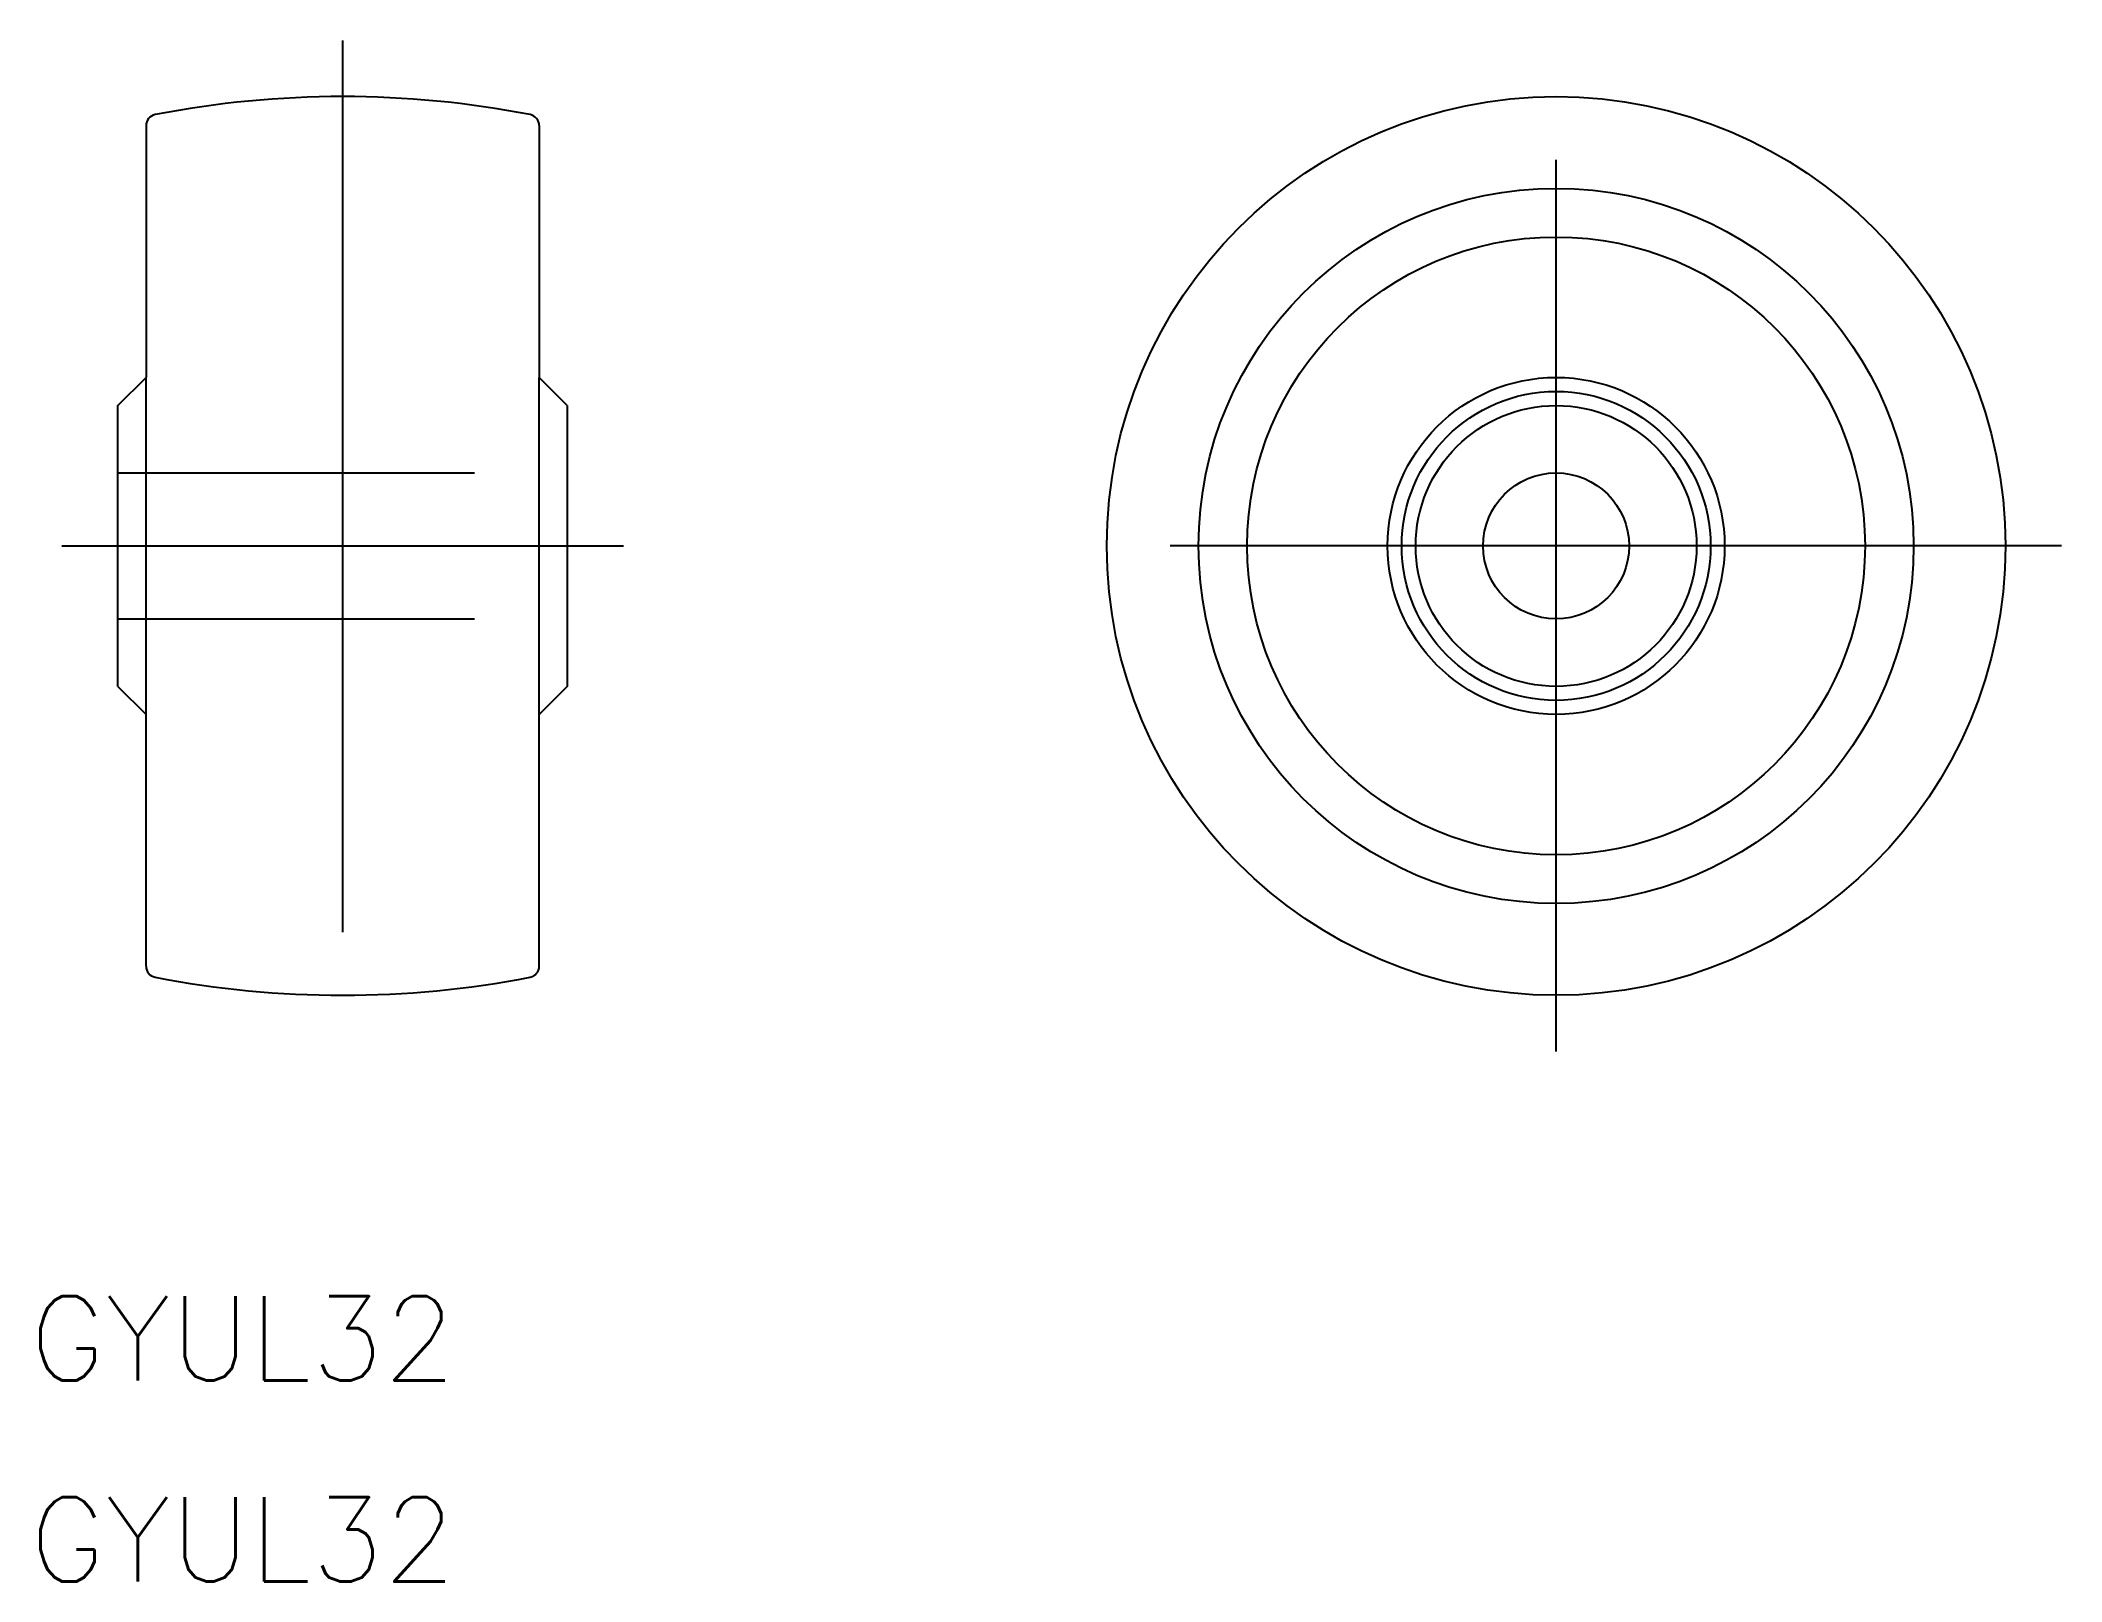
# Model space of a CAD drawing. Extents: x -54 to 18, y -36.9 to 18.
import ezdxf

# ---------------------------------------------------------------- set-up
doc = ezdxf.new("R2010")
doc.units = 0
doc.linetypes.add('CENTER', pattern=[50.8, 31.75, -6.35, 6.35, -6.35])
doc.linetypes.add('DASHED', pattern=[19.05, 12.7, -6.35])
doc.layers.get('0').update_dxf_attribs({"linetype": 'CONTINUOUS'})
doc.layers.add('CENTER', color=1, linetype='CENTER')
doc.styles.get("Standard").update_dxf_attribs({"font": 'txt.shx', "height": 3, "bigfont": 'bigfont.shx'})

msp = doc.modelspace()

# ---------------------------------------------------------------- linework, layer by layer
at = {"color": 7, "linetype": 'CONTINUOUS'}
for p, q in [((-50.214, 14.965), (-50.214, 6)), ((-36.214, 14.965), (-36.214, 6)), ((-51.214, 5), (-50.214, 6)), ((-50.214, -14.965), (-50.214, 6)), ((-36.214, -14.965), (-36.214, 6)), ((-35.214, 5), (-36.214, 6)), ((-51.214, -5), (-51.214, 5)), ((-35.214, 5), (-35.214, -5)), ((-35.214, 5), (-35.214, -5)), ((-51.214, -5), (-50.214, -6)), ((-35.214, -5), (-36.214, -6))]:
    msp.add_line(p, q, dxfattribs=at)
at = {"color": 3, "linetype": 'DASHED'}
for p, q in [((-51.214, 2.6), (-35.214, 2.6)), ((-51.214, -2.6), (-35.214, -2.6))]:
    msp.add_line(p, q, dxfattribs=at)
at = {"color": 7, "linetype": 'CONTINUOUS'}
for radius in [16, 12.732, 11, 6, 5.5, 5, 2.6]:
    msp.add_circle((0, 0), radius, dxfattribs=at)
for centre, radius, start, end in [((-43.214, -19), 35, 79.00336, 100.99664), ((-49.814, 14.965), 0.4, 100.99664, 180), ((-36.614, 14.965), 0.4, 360, 79.00336), ((-49.814, -14.965), 0.4, 180, 259.00336), ((-36.614, -14.965), 0.4, 280.99664, 0), ((-43.214, 19), 35, 259.00336, 280.99664)]:
    msp.add_arc(centre, radius, start, end, dxfattribs=at)
at = {"layer": 'CENTER', "color": 1, "linetype": 'CENTER'}
for p, q in [((-43.214, 18), (-43.214, -18)), ((0, -18), (0, 18)), ((-53.214, 0), (-33.214, 0)), ((18, 0), (-18, 0))]:
    msp.add_line(p, q, dxfattribs=at)

# ---------------------------------------------------------------- texts
at = {"color": 7, "linetype": 'CONTINUOUS'}
for p in [(-54.362, -29.717), (-54.362, -36.878)]:
    msp.add_text('GYUL32', height=3, dxfattribs=at).set_placement(p)

doc.saveas('drawing.dxf')
